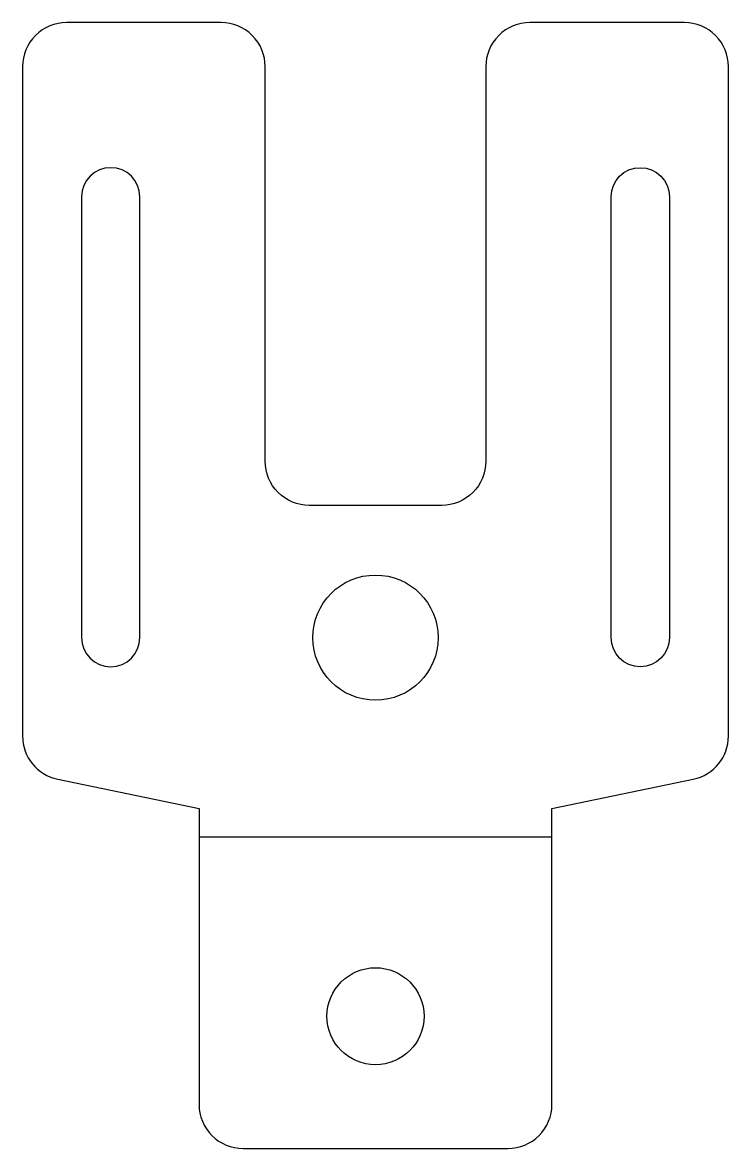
# Model space of a CAD drawing. Extents: x -40 to 40, y -38 to 90.
import ezdxf

# ---------------------------------------------------------------- set-up
doc = ezdxf.new("R2010")
doc.units = 0

msp = doc.modelspace()

# ---------------------------------------------------------------- linework, layer by layer
at = {"layer": '1'}
for points in [[(40, 84.7, 0.414214), (35, 89.7), (17.5, 89.7, 0.414214), (12.5, 84.7), (12.5, 39.94, -0.414214), (7.5, 34.94), (-7.5, 34.94, -0.414214), (-12.5, 39.94), (-12.5, 84.7, 0.414214), (-17.5, 89.7), (-35, 89.7, 0.414214), (-40, 84.7), (-40, 8.78, 0.355617), (-36.01, 3.88), (-20, 0.56), (-20, -33, 0.414214), (-15, -38), (15, -38, 0.414214), (20, -33), (20, 0.56), (36.01, 3.88, 0.355617), (40, 8.78)], [(-26.7, 69.94, 1), (-33.3, 69.94), (-33.3, 19.94, 1), (-26.7, 19.94)], [(33.3, 69.94), (33.3, 19.94, -1), (26.7, 19.94), (26.7, 69.94, -1)]]:
    msp.add_lwpolyline(points, format="xyb", close=True, dxfattribs=at)
for centre, radius in [((0, 19.94), 7.1), ((0, -23), 5.5)]:
    msp.add_circle(centre, radius, dxfattribs=at)
at = {"layer": '2'}
msp.add_line((-20, -2.65), (20, -2.65), dxfattribs=at)

doc.saveas('drawing.dxf')
